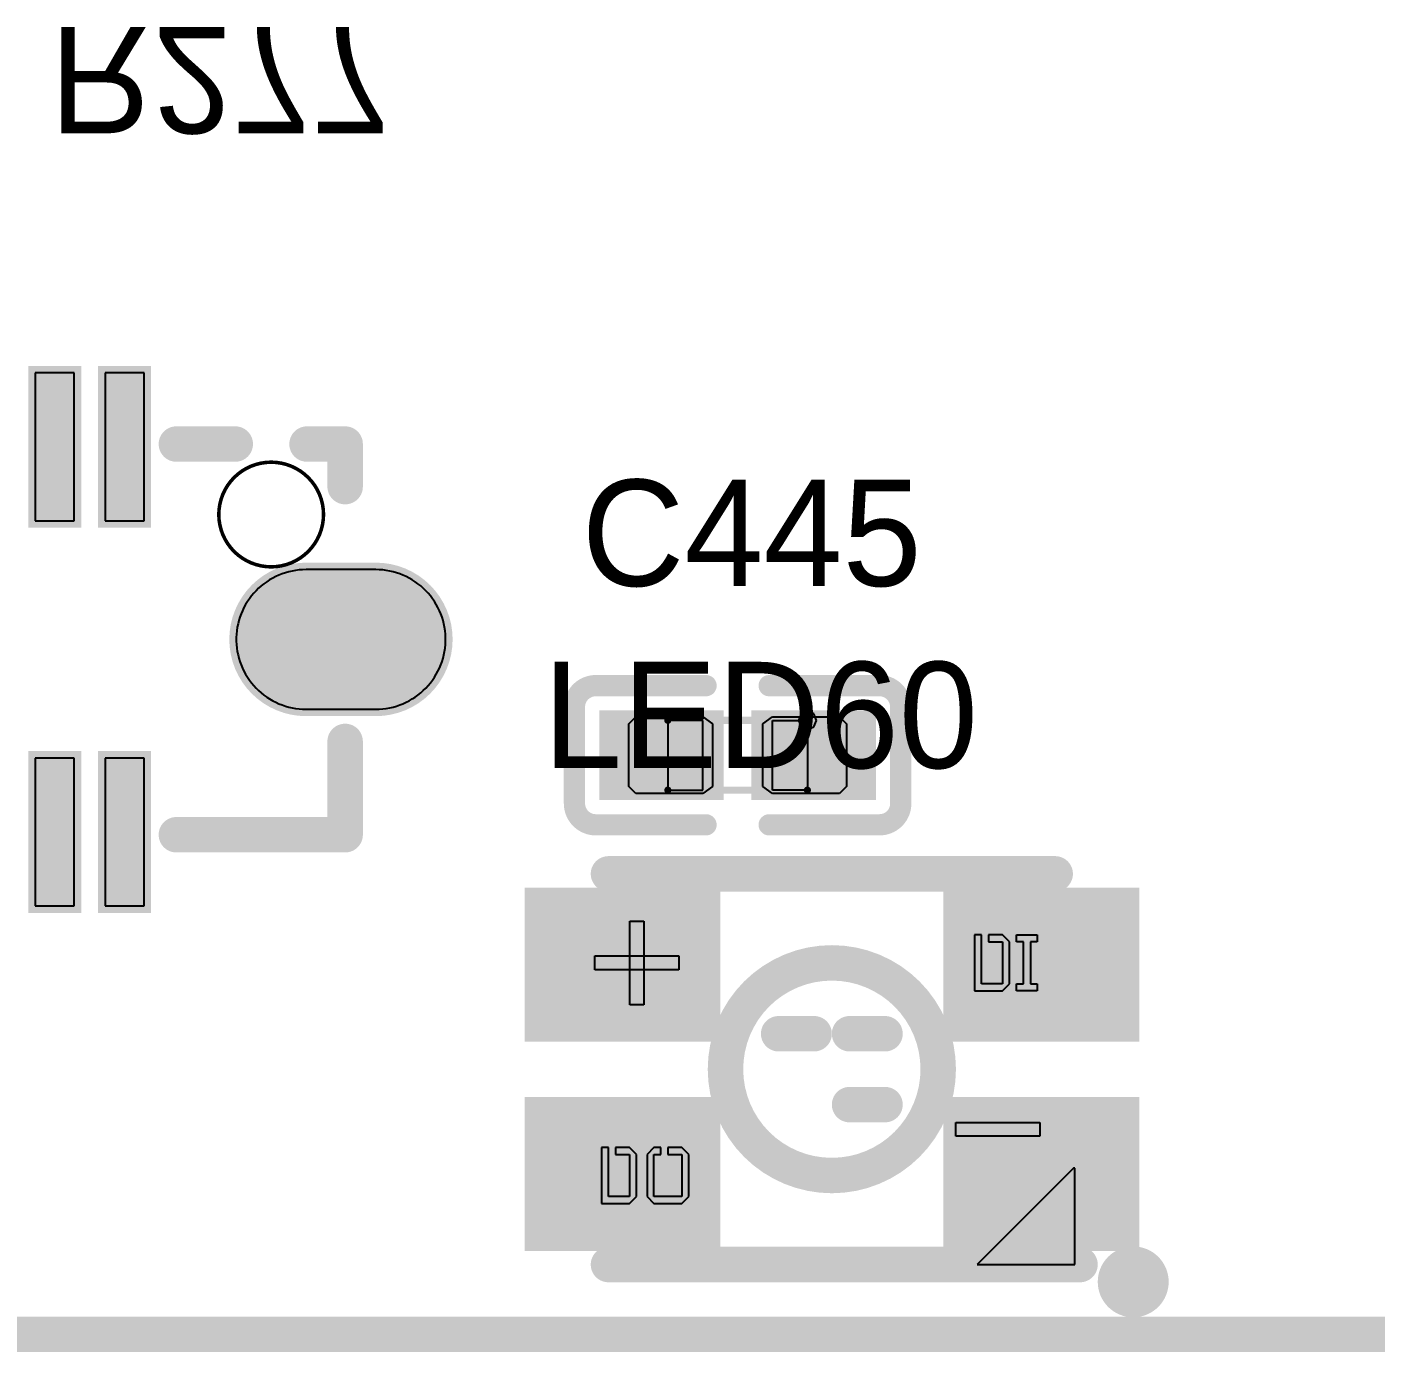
# Model space of a CAD drawing. Header units: millimetres. Extents: x 892 to 1144, y 1011 to 1123.
# Drawn here: x 1064.28 to 1073.94, y 1023.4 to 1032.89 of the extents above; entities that cross this region are included whole.
import ezdxf

# ---------------------------------------------------------------- set-up
doc = ezdxf.new("R2010")
doc.units = ezdxf.units.MM
for name, color, linetype in [('BottomLayer', 5, 'Continuous'), ('BottomOverlay', 54, 'Continuous'), ('BottomSolder', 6, 'Continuous'), ('KeepOutLayer', 6, 'Continuous'), ('Mechanical15', 56, 'Continuous'), ('Mechanical6', 56, 'Continuous'), ('MultiLayer', 9, 'Continuous'), ('TopLayer', 1, 'Continuous'), ('TopOverlay', 2, 'Continuous'), ('TopPaste', 8, 'Continuous'), ('TopSolder', 216, 'Continuous')]:
    doc.layers.add(name, color=color, linetype=linetype)

msp = doc.modelspace()

# ---------------------------------------------------------------- linework, layer by layer
at = {"layer": 'BottomLayer', "const_width": 1}
msp.add_lwpolyline([(1066.7835, 1028.5052), (1066.2835, 1028.5052)], dxfattribs=at)
at = {"layer": 'BottomLayer', "const_width": 0.5}
for points in [[(1066.0335, 1028.5052, 1), (1066.5335, 1028.5052, 1)], [(1066.5335, 1028.5052, 1), (1067.0335, 1028.5052, 1)]]:
    msp.add_lwpolyline(points, format="xyb", close=True, dxfattribs=at)
at = {"layer": 'BottomSolder', "const_width": 1.1}
msp.add_lwpolyline([(1066.7835, 1028.5052), (1066.2835, 1028.5052)], dxfattribs=at)
at = {"layer": 'BottomSolder', "const_width": 0.55}
for points in [[(1066.0085, 1028.5052, 1), (1066.5585, 1028.5052, 1)], [(1066.5085, 1028.5052, 1), (1067.0585, 1028.5052, 1)]]:
    msp.add_lwpolyline(points, format="xyb", close=True, dxfattribs=at)
at = {"layer": 'KeepOutLayer'}
for points, const_width in [([(1066.4085, 1029.4001, 1), (1065.6585, 1029.4001, 1)], 0.0254), ([(1065.6521, 1029.4001, 1), (1065.6648, 1029.4001, 1)], 0.0127), ([(1066.4021, 1029.4001, 1), (1066.4148, 1029.4001, 1)], 0.0127)]:
    msp.add_lwpolyline(points, format="xyb", close=True, dxfattribs=dict(at, const_width=const_width))
at = {"layer": 'KeepOutLayer', "const_width": 0.1}
msp.add_lwpolyline([(1032.725, 1023.525), (1123.925, 1023.525)], dxfattribs=at)
at = {"layer": 'Mechanical15'}
for p, q in [((1069.125, 1027.925), (1068.875, 1027.925)), ((1068.875, 1027.925), (1068.875, 1027.425)), ((1069.125, 1027.425), (1069.125, 1027.925)), ((1069.625, 1027.925), (1069.875, 1027.925)), ((1069.625, 1027.425), (1069.625, 1027.925)), ((1069.8291, 1027.9709), (1069.8101, 1027.925)), ((1069.8101, 1027.925), (1069.8101, 1027.925)), ((1069.8101, 1027.925), (1069.8291, 1027.8791)), ((1069.875, 1027.99), (1069.8291, 1027.9709)), ((1069.9209, 1027.9709), (1069.875, 1027.99)), ((1069.875, 1027.925), (1069.875, 1027.425)), ((1069.9399, 1027.925), (1069.9209, 1027.9709)), ((1069.9209, 1027.8791), (1069.9399, 1027.925)), ((1069.9399, 1027.925), (1069.9399, 1027.925)), ((1069.8291, 1027.8791), (1069.875, 1027.8601)), ((1069.875, 1027.8601), (1069.9209, 1027.8791)), ((1068.875, 1027.425), (1069.125, 1027.425)), ((1069.875, 1027.425), (1069.625, 1027.425))]:
    msp.add_line(p, q, dxfattribs=at)
at = {"layer": 'Mechanical15', "const_width": 0.0508}
for points in [[(1068.875, 1027.925), (1069.875, 1027.925)], [(1068.875, 1027.425), (1068.875, 1027.925)], [(1069.875, 1027.425), (1069.875, 1027.925)], [(1068.875, 1027.425), (1069.875, 1027.425)]]:
    msp.add_lwpolyline(points, dxfattribs=at)
at = {"layer": 'Mechanical15', "const_width": 0.0254}
for points in [[(1068.8623, 1027.925, 1), (1068.8877, 1027.925, 1)], [(1068.8623, 1027.925, 1), (1068.8877, 1027.925, 1)], [(1069.8623, 1027.925, 1), (1069.8877, 1027.925, 1)], [(1069.8623, 1027.925, 1), (1069.8877, 1027.925, 1)], [(1068.8623, 1027.425, 1), (1068.8877, 1027.425, 1)], [(1068.8623, 1027.425, 1), (1068.8877, 1027.425, 1)], [(1069.8623, 1027.425, 1), (1069.8877, 1027.425, 1)], [(1069.8623, 1027.425, 1), (1069.8877, 1027.425, 1)]]:
    msp.add_lwpolyline(points, format="xyb", close=True, dxfattribs=at)
at = {"layer": 'Mechanical6'}
for p, q in [((1068.603, 1025.887), (1068.6031, 1026.487)), ((1068.6031, 1026.487), (1068.7029, 1026.487)), ((1068.7029, 1026.487), (1068.7029, 1025.8871)), ((1071.122, 1026.387), (1071.072, 1026.387)), ((1071.072, 1026.387), (1071.072, 1025.9869)), ((1071.122, 1026.0369), (1071.122, 1026.387)), ((1071.272, 1026.387), (1071.172, 1026.387)), ((1071.172, 1026.387), (1071.172, 1026.3369)), ((1071.322, 1026.337), (1071.272, 1026.387)), ((1071.372, 1026.337), (1071.372, 1026.387)), ((1071.372, 1026.387), (1071.522, 1026.387)), ((1071.522, 1026.387), (1071.522, 1026.337)), ((1071.172, 1026.3369), (1071.272, 1026.3369)), ((1071.272, 1026.3369), (1071.272, 1026.0369)), ((1071.322, 1026.0369), (1071.322, 1026.337)), ((1071.422, 1026.337), (1071.372, 1026.337)), ((1071.422, 1026.037), (1071.422, 1026.337)), ((1071.522, 1026.337), (1071.472, 1026.337)), ((1071.472, 1026.337), (1071.472, 1026.037)), ((1068.353, 1026.137), (1068.353, 1026.237)), ((1068.353, 1026.237), (1068.953, 1026.237)), ((1068.953, 1026.237), (1068.953, 1026.137)), ((1068.953, 1026.137), (1068.353, 1026.137)), ((1071.072, 1025.9869), (1071.272, 1025.9869)), ((1071.272, 1026.0369), (1071.122, 1026.0369)), ((1071.272, 1025.9869), (1071.322, 1026.0369)), ((1071.372, 1025.987), (1071.372, 1026.037)), ((1071.372, 1026.037), (1071.422, 1026.037)), ((1071.522, 1025.987), (1071.372, 1025.987)), ((1071.472, 1026.037), (1071.522, 1026.037)), ((1071.522, 1026.037), (1071.522, 1025.987)), ((1068.7029, 1025.8871), (1068.603, 1025.887)), ((1070.939, 1024.944), (1070.939, 1025.044)), ((1070.939, 1025.044), (1071.539, 1025.044)), ((1071.539, 1025.044), (1071.539, 1024.944)), ((1071.539, 1024.944), (1070.939, 1024.944)), ((1068.451, 1024.863), (1068.401, 1024.863)), ((1068.401, 1024.863), (1068.401, 1024.463)), ((1068.451, 1024.513), (1068.451, 1024.863)), ((1068.601, 1024.863), (1068.501, 1024.863)), ((1068.501, 1024.863), (1068.501, 1024.813)), ((1068.651, 1024.813), (1068.601, 1024.863)), ((1068.7759, 1024.863), (1068.7259, 1024.813)), ((1068.8259, 1024.863), (1068.7759, 1024.863)), ((1068.8259, 1024.813), (1068.8259, 1024.863)), ((1068.9759, 1024.863), (1068.8759, 1024.863)), ((1068.8759, 1024.863), (1068.8759, 1024.813)), ((1069.0259, 1024.813), (1068.9759, 1024.863)), ((1068.501, 1024.813), (1068.601, 1024.813)), ((1068.601, 1024.813), (1068.601, 1024.513)), ((1068.651, 1024.513), (1068.651, 1024.813)), ((1068.7259, 1024.813), (1068.7259, 1024.513)), ((1068.7759, 1024.513), (1068.7759, 1024.813)), ((1068.7759, 1024.813), (1068.8259, 1024.813)), ((1068.8759, 1024.813), (1068.9759, 1024.813)), ((1068.9759, 1024.813), (1068.9759, 1024.513)), ((1069.0259, 1024.513), (1069.0259, 1024.813)), ((1071.7802, 1024.7148), (1071.0902, 1024.0249)), ((1071.7902, 1024.7148), (1071.7802, 1024.7148)), ((1071.7902, 1024.0249), (1071.7902, 1024.7148)), ((1068.401, 1024.463), (1068.601, 1024.463)), ((1068.601, 1024.513), (1068.451, 1024.513)), ((1068.601, 1024.463), (1068.651, 1024.513)), ((1068.7259, 1024.513), (1068.7259, 1024.513)), ((1068.7259, 1024.513), (1068.7759, 1024.463)), ((1068.9759, 1024.513), (1068.7759, 1024.513)), ((1068.7759, 1024.463), (1068.9759, 1024.463)), ((1068.9759, 1024.463), (1069.0259, 1024.513)), ((1071.0902, 1024.0249), (1071.7902, 1024.0249))]:
    msp.add_line(p, q, dxfattribs=at)
at = {"layer": 'MultiLayer', "const_width": 1}
msp.add_lwpolyline([(1066.7835, 1028.5052), (1066.2835, 1028.5052)], dxfattribs=at)
at = {"layer": 'MultiLayer', "const_width": 0.5}
for points in [[(1066.0335, 1028.5052, 1), (1066.5335, 1028.5052, 1)], [(1066.5335, 1028.5052, 1), (1067.0335, 1028.5052, 1)]]:
    msp.add_lwpolyline(points, format="xyb", close=True, dxfattribs=at)
at = {"layer": 'TopLayer', "const_width": 1}
msp.add_lwpolyline([(1066.7835, 1028.5052), (1066.2835, 1028.5052)], dxfattribs=at)
at = {"layer": 'TopLayer', "const_width": 0.5}
for points in [[(1066.0335, 1028.5052, 1), (1066.5335, 1028.5052, 1)], [(1066.5335, 1028.5052, 1), (1067.0335, 1028.5052, 1)]]:
    msp.add_lwpolyline(points, format="xyb", close=True, dxfattribs=at)
at = {"layer": 'TopLayer'}
for points in [[(1064.6235, 1030.4152), (1064.3435, 1030.4152), (1064.6235, 1029.3552), (1064.3435, 1029.3552)], [(1065.1234, 1030.4152), (1064.8434, 1030.4152), (1065.1234, 1029.3552), (1064.8434, 1029.3552)], [(1069.225, 1027.945), (1068.4349, 1027.945), (1069.225, 1027.405), (1068.4349, 1027.405)], [(1070.3151, 1027.945), (1069.525, 1027.945), (1070.3151, 1027.405), (1069.525, 1027.405)], [(1064.6235, 1027.6551), (1064.3435, 1027.6551), (1064.6235, 1026.5951), (1064.3435, 1026.5951)], [(1065.1234, 1027.6551), (1064.8434, 1027.6551), (1065.1234, 1026.5951), (1064.8434, 1026.5951)], [(1069.15, 1026.6251), (1067.95, 1026.6251), (1069.15, 1025.7251), (1067.95, 1025.7251)], [(1072.15, 1026.6251), (1070.95, 1026.6251), (1072.15, 1025.7251), (1070.95, 1025.7251)], [(1069.15, 1025.1249), (1067.95, 1025.1249), (1069.15, 1024.2249), (1067.95, 1024.2249)], [(1072.15, 1025.1249), (1070.95, 1025.1249), (1072.15, 1024.2249), (1070.95, 1024.2249)]]:
    msp.add_solid(points, dxfattribs=at)
at = {"layer": 'TopOverlay'}
for points, const_width in [([(1065.3546, 1029.9051), (1065.7764, 1029.9051)], 0.254), ([(1066.2905, 1029.9051), (1066.5635, 1029.9051)], 0.254), ([(1066.5635, 1029.5999), (1066.5635, 1029.9051)], 0.254), ([(1068.3587, 1028.1736), (1069.1488, 1028.1736)], 0.1524), ([(1069.6012, 1028.1736), (1070.3913, 1028.1736)], 0.1524), ([(1068.2063, 1027.3288), (1068.2063, 1028.0212)], 0.1524), ([(1070.5437, 1027.3288), (1070.5437, 1028.0212)], 0.1524), ([(1066.5635, 1027.1052), (1066.5635, 1027.774)], 0.254), ([(1065.3546, 1027.1052), (1066.5635, 1027.1052)], 0.254), ([(1068.3587, 1027.1764), (1069.1488, 1027.1764)], 0.1524), ([(1069.6012, 1027.1764), (1070.3913, 1027.1764)], 0.1524), ([(1068.45, 1026.825), (1071.65, 1026.825)], 0.254), ([(1069.669, 1025.6791), (1069.923, 1025.6791)], 0.254), ([(1070.177, 1025.6791), (1070.431, 1025.6791)], 0.254), ([(1070.177, 1025.1711), (1070.431, 1025.1711)], 0.254), ([(1068.45, 1024.0251), (1071.65, 1024.0251)], 0.254), ([(1071.65, 1024.0251), (1071.828, 1024.0251)], 0.254), ([(925.275, 1023.525), (1143.625, 1023.525)], 0.254)]:
    msp.add_lwpolyline(points, dxfattribs=dict(at, const_width=const_width))
for points, const_width in [([(1065.2911, 1029.9051, 1), (1065.4181, 1029.9051, 1)], 0.127), ([(1065.7129, 1029.9051, 1), (1065.8399, 1029.9051, 1)], 0.127), ([(1066.227, 1029.9051, 1), (1066.354, 1029.9051, 1)], 0.127), ([(1066.5, 1029.9051, 1), (1066.627, 1029.9051, 1)], 0.127), ([(1066.5, 1029.9051, 1), (1066.627, 1029.9051, 1)], 0.127), ([(1066.5, 1029.5999, 1), (1066.627, 1029.5999, 1)], 0.127), ([(1068.3206, 1028.1736, 1), (1068.3968, 1028.1736, 1)], 0.0762), ([(1068.3206, 1028.1736, 1), (1068.3968, 1028.1736, 1)], 0.0762), ([(1069.1107, 1028.1736, 1), (1069.1869, 1028.1736, 1)], 0.0762), ([(1069.5631, 1028.1736, 1), (1069.6393, 1028.1736, 1)], 0.0762), ([(1070.3532, 1028.1736, 1), (1070.4294, 1028.1736, 1)], 0.0762), ([(1070.3532, 1028.1736, 1), (1070.4294, 1028.1736, 1)], 0.0762), ([(1068.1682, 1028.0212, 1), (1068.2444, 1028.0212, 1)], 0.0762), ([(1068.1682, 1028.0212, 1), (1068.2444, 1028.0212, 1)], 0.0762), ([(1070.5056, 1028.0212, 1), (1070.5818, 1028.0212, 1)], 0.0762), ([(1070.5056, 1028.0212, 1), (1070.5818, 1028.0212, 1)], 0.0762), ([(1066.5, 1027.774, 1), (1066.627, 1027.774, 1)], 0.127), ([(1068.1682, 1027.3288, 1), (1068.2444, 1027.3288, 1)], 0.0762), ([(1068.1682, 1027.3288, 1), (1068.2444, 1027.3288, 1)], 0.0762), ([(1070.5056, 1027.3288, 1), (1070.5818, 1027.3288, 1)], 0.0762), ([(1070.5056, 1027.3288, 1), (1070.5818, 1027.3288, 1)], 0.0762), ([(1065.2911, 1027.1052, 1), (1065.4181, 1027.1052, 1)], 0.127), ([(1066.5, 1027.1052, 1), (1066.627, 1027.1052, 1)], 0.127), ([(1066.5, 1027.1052, 1), (1066.627, 1027.1052, 1)], 0.127), ([(1068.3206, 1027.1764, 1), (1068.3968, 1027.1764, 1)], 0.0762), ([(1068.3206, 1027.1764, 1), (1068.3968, 1027.1764, 1)], 0.0762), ([(1069.1107, 1027.1764, 1), (1069.1869, 1027.1764, 1)], 0.0762), ([(1069.5631, 1027.1764, 1), (1069.6393, 1027.1764, 1)], 0.0762), ([(1070.3532, 1027.1764, 1), (1070.4294, 1027.1764, 1)], 0.0762), ([(1070.3532, 1027.1764, 1), (1070.4294, 1027.1764, 1)], 0.0762), ([(1068.3865, 1026.825, 1), (1068.5135, 1026.825, 1)], 0.127), ([(1071.5865, 1026.825, 1), (1071.7135, 1026.825, 1)], 0.127), ([(1070.8121, 1025.425, 1), (1069.2881, 1025.425, 1)], 0.254), ([(1069.6055, 1025.6791, 1), (1069.7325, 1025.6791, 1)], 0.127), ([(1069.8595, 1025.6791, 1), (1069.9865, 1025.6791, 1)], 0.127), ([(1070.1135, 1025.6791, 1), (1070.2405, 1025.6791, 1)], 0.127), ([(1070.3675, 1025.6791, 1), (1070.4945, 1025.6791, 1)], 0.127), ([(1069.2246, 1025.425, 1), (1069.3516, 1025.425, 1)], 0.127), ([(1070.7486, 1025.425, 1), (1070.8756, 1025.425, 1)], 0.127), ([(1070.1135, 1025.1711, 1), (1070.2405, 1025.1711, 1)], 0.127), ([(1070.3675, 1025.1711, 1), (1070.4945, 1025.1711, 1)], 0.127), ([(1068.3865, 1024.0251, 1), (1068.5135, 1024.0251, 1)], 0.127), ([(1071.5865, 1024.0251, 1), (1071.7135, 1024.0251, 1)], 0.127), ([(1071.5865, 1024.0251, 1), (1071.7135, 1024.0251, 1)], 0.127), ([(1071.7645, 1024.0251, 1), (1071.8915, 1024.0251, 1)], 0.127), ([(1072.336, 1023.901, 1), (1072.082, 1023.901, 1)], 0.254), ([(1072.0185, 1023.901, 1), (1072.1455, 1023.901, 1)], 0.127), ([(1072.2725, 1023.901, 1), (1072.3995, 1023.901, 1)], 0.127)]:
    msp.add_lwpolyline(points, format="xyb", close=True, dxfattribs=dict(at, const_width=const_width))
at = {"layer": 'TopOverlay', "const_width": 0.1524}
for points in [[(1068.2063, 1028.0212, -0.414214), (1068.3587, 1028.1736)], [(1070.3913, 1028.1736, -0.414214), (1070.5437, 1028.0212)], [(1068.3587, 1027.1764, -0.414214), (1068.2063, 1027.3288)], [(1070.5437, 1027.3288, -0.414214), (1070.3913, 1027.1764)]]:
    msp.add_lwpolyline(points, format="xyb", dxfattribs=at)
at = {"layer": 'TopPaste'}
for p, q in [((1064.6235, 1030.4152), (1064.3435, 1030.4152)), ((1064.3435, 1030.4152), (1064.3435, 1029.3552)), ((1064.6235, 1029.3552), (1064.6235, 1030.4152)), ((1065.1234, 1030.4152), (1064.8434, 1030.4152)), ((1064.8434, 1030.4152), (1064.8434, 1029.3552)), ((1065.1234, 1029.3552), (1065.1234, 1030.4152)), ((1064.3435, 1029.3552), (1064.6235, 1029.3552)), ((1064.8434, 1029.3552), (1065.1234, 1029.3552)), ((1066.1125, 1028.975), (1066.0893, 1028.9659)), ((1066.1361, 1028.9829), (1066.1125, 1028.975)), ((1066.1601, 1028.9897), (1066.1361, 1028.9829)), ((1066.1844, 1028.9952), (1066.1601, 1028.9897)), ((1066.209, 1028.9996), (1066.1844, 1028.9952)), ((1066.2337, 1029.0027), (1066.209, 1028.9996)), ((1066.2586, 1029.0045), (1066.2337, 1029.0027)), ((1066.2835, 1029.0051), (1066.2586, 1029.0045)), ((1066.7835, 1029.0051), (1066.2835, 1029.0051)), ((1066.8084, 1029.0045), (1066.7835, 1029.0051)), ((1066.8333, 1029.0027), (1066.8084, 1029.0045)), ((1066.858, 1028.9996), (1066.8333, 1029.0027)), ((1066.8826, 1028.9952), (1066.858, 1028.9996)), ((1066.9068, 1028.9897), (1066.8826, 1028.9952)), ((1066.9309, 1028.9829), (1066.9068, 1028.9897)), ((1066.9545, 1028.975), (1066.9309, 1028.9829)), ((1066.9777, 1028.9659), (1066.9545, 1028.975)), ((1065.9621, 1028.8882), (1065.9434, 1028.8717)), ((1065.9816, 1028.9037), (1065.9621, 1028.8882)), ((1066.0018, 1028.9183), (1065.9816, 1028.9037)), ((1066.0228, 1028.9318), (1066.0018, 1028.9183)), ((1066.0444, 1028.9443), (1066.0228, 1028.9318)), ((1066.0665, 1028.9556), (1066.0444, 1028.9443)), ((1066.0893, 1028.9659), (1066.0665, 1028.9556)), ((1067.0004, 1028.9556), (1066.9777, 1028.9659)), ((1067.0226, 1028.9443), (1067.0004, 1028.9556)), ((1067.0442, 1028.9318), (1067.0226, 1028.9443)), ((1067.0651, 1028.9183), (1067.0442, 1028.9318)), ((1067.0854, 1028.9037), (1067.0651, 1028.9183)), ((1067.1049, 1028.8882), (1067.0854, 1028.9037)), ((1067.1236, 1028.8717), (1067.1049, 1028.8882)), ((1065.8635, 1028.7764), (1065.8505, 1028.7551)), ((1065.8775, 1028.797), (1065.8635, 1028.7764)), ((1065.8926, 1028.8169), (1065.8775, 1028.797)), ((1065.9086, 1028.836), (1065.8926, 1028.8169)), ((1065.9255, 1028.8543), (1065.9086, 1028.836)), ((1065.9434, 1028.8717), (1065.9255, 1028.8543)), ((1067.1414, 1028.8543), (1067.1236, 1028.8717)), ((1067.1584, 1028.836), (1067.1414, 1028.8543)), ((1067.1744, 1028.8169), (1067.1584, 1028.836)), ((1067.1894, 1028.797), (1067.1744, 1028.8169)), ((1067.2035, 1028.7764), (1067.1894, 1028.797)), ((1067.2165, 1028.7551), (1067.2035, 1028.7764)), ((1065.8181, 1028.6878), (1065.8095, 1028.6644)), ((1065.8277, 1028.7108), (1065.8181, 1028.6878)), ((1065.8385, 1028.7333), (1065.8277, 1028.7108)), ((1065.8505, 1028.7551), (1065.8385, 1028.7333)), ((1067.2284, 1028.7333), (1067.2165, 1028.7551)), ((1067.2392, 1028.7108), (1067.2284, 1028.7333)), ((1067.2489, 1028.6878), (1067.2392, 1028.7108)), ((1067.2574, 1028.6644), (1067.2489, 1028.6878)), ((1065.7911, 1028.592), (1065.7874, 1028.5673)), ((1065.796, 1028.6164), (1065.7911, 1028.592)), ((1065.8022, 1028.6406), (1065.796, 1028.6164)), ((1065.8095, 1028.6644), (1065.8022, 1028.6406)), ((1067.2648, 1028.6406), (1067.2574, 1028.6644)), ((1067.2709, 1028.6164), (1067.2648, 1028.6406)), ((1067.2759, 1028.592), (1067.2709, 1028.6164)), ((1067.2796, 1028.5673), (1067.2759, 1028.592)), ((1065.7849, 1028.5425), (1065.7836, 1028.5176)), ((1065.7836, 1028.5176), (1065.7836, 1028.4927)), ((1065.7836, 1028.4927), (1065.7849, 1028.4678)), ((1065.7874, 1028.5673), (1065.7849, 1028.5425)), ((1067.2821, 1028.5425), (1067.2796, 1028.5673)), ((1067.2833, 1028.5176), (1067.2821, 1028.5425)), ((1067.2821, 1028.4678), (1067.2833, 1028.4927)), ((1067.2833, 1028.4927), (1067.2833, 1028.5176)), ((1065.7849, 1028.4678), (1065.7874, 1028.443)), ((1065.7874, 1028.443), (1065.7911, 1028.4183)), ((1065.7911, 1028.4183), (1065.796, 1028.3939)), ((1065.796, 1028.3939), (1065.8022, 1028.3697)), ((1067.2648, 1028.3697), (1067.2709, 1028.3939)), ((1067.2709, 1028.3939), (1067.2759, 1028.4183)), ((1067.2759, 1028.4183), (1067.2796, 1028.443)), ((1067.2796, 1028.443), (1067.2821, 1028.4678)), ((1065.8022, 1028.3697), (1065.8095, 1028.3459)), ((1065.8095, 1028.3459), (1065.8181, 1028.3225)), ((1065.8181, 1028.3225), (1065.8277, 1028.2995)), ((1065.8277, 1028.2995), (1065.8385, 1028.277)), ((1067.2284, 1028.277), (1067.2392, 1028.2995)), ((1067.2392, 1028.2995), (1067.2489, 1028.3225)), ((1067.2489, 1028.3225), (1067.2574, 1028.3459)), ((1067.2574, 1028.3459), (1067.2648, 1028.3697)), ((1065.8385, 1028.277), (1065.8505, 1028.2551)), ((1065.8505, 1028.2551), (1065.8635, 1028.2339)), ((1065.8635, 1028.2339), (1065.8775, 1028.2133)), ((1065.8775, 1028.2133), (1065.8926, 1028.1934)), ((1067.1744, 1028.1934), (1067.1894, 1028.2133)), ((1067.1894, 1028.2133), (1067.2035, 1028.2339)), ((1067.2035, 1028.2339), (1067.2165, 1028.2551)), ((1067.2165, 1028.2551), (1067.2284, 1028.277)), ((1065.8926, 1028.1934), (1065.9086, 1028.1743)), ((1065.9086, 1028.1743), (1065.9255, 1028.156)), ((1065.9255, 1028.156), (1065.9434, 1028.1386)), ((1065.9434, 1028.1386), (1065.9621, 1028.1221)), ((1065.9621, 1028.1221), (1065.9816, 1028.1066)), ((1065.9816, 1028.1066), (1066.0018, 1028.092)), ((1067.0651, 1028.092), (1067.0854, 1028.1066)), ((1067.0854, 1028.1066), (1067.1049, 1028.1221)), ((1067.1049, 1028.1221), (1067.1236, 1028.1386)), ((1067.1236, 1028.1386), (1067.1414, 1028.156)), ((1067.1414, 1028.156), (1067.1584, 1028.1743)), ((1067.1584, 1028.1743), (1067.1744, 1028.1934)), ((1066.0018, 1028.092), (1066.0228, 1028.0785)), ((1066.0228, 1028.0785), (1066.0444, 1028.066)), ((1066.0444, 1028.066), (1066.0665, 1028.0547)), ((1066.0665, 1028.0547), (1066.0893, 1028.0444)), ((1066.0893, 1028.0444), (1066.1125, 1028.0353)), ((1066.1125, 1028.0353), (1066.1361, 1028.0274)), ((1066.1361, 1028.0274), (1066.1601, 1028.0206)), ((1066.1601, 1028.0206), (1066.1844, 1028.0151)), ((1066.1844, 1028.0151), (1066.209, 1028.0107)), ((1066.209, 1028.0107), (1066.2337, 1028.0076)), ((1066.2337, 1028.0076), (1066.2586, 1028.0058)), ((1066.2586, 1028.0058), (1066.2835, 1028.0051)), ((1066.2835, 1028.0051), (1066.7835, 1028.0051)), ((1066.7835, 1028.0051), (1066.8084, 1028.0058)), ((1066.8084, 1028.0058), (1066.8333, 1028.0076)), ((1066.8333, 1028.0076), (1066.858, 1028.0107)), ((1066.858, 1028.0107), (1066.8826, 1028.0151)), ((1066.8826, 1028.0151), (1066.9068, 1028.0206)), ((1066.9068, 1028.0206), (1066.9309, 1028.0274)), ((1066.9309, 1028.0274), (1066.9545, 1028.0353)), ((1066.9545, 1028.0353), (1066.9777, 1028.0444)), ((1066.9777, 1028.0444), (1067.0004, 1028.0547)), ((1067.0004, 1028.0547), (1067.0226, 1028.066)), ((1067.0226, 1028.066), (1067.0442, 1028.0785)), ((1067.0442, 1028.0785), (1067.0651, 1028.092)), ((1068.595, 1027.9), (1068.645, 1027.95)), ((1068.645, 1027.95), (1069.125, 1027.95)), ((1069.125, 1027.95), (1069.195, 1027.9)), ((1069.555, 1027.9), (1069.625, 1027.95)), ((1069.625, 1027.95), (1070.105, 1027.95)), ((1070.105, 1027.95), (1070.155, 1027.9)), ((1068.595, 1027.45), (1068.595, 1027.9)), ((1069.195, 1027.9), (1069.195, 1027.45)), ((1069.555, 1027.45), (1069.555, 1027.9)), ((1070.155, 1027.9), (1070.155, 1027.45)), ((1064.6235, 1027.6551), (1064.3435, 1027.6551)), ((1064.3435, 1027.6551), (1064.3435, 1026.5951)), ((1064.6235, 1026.5951), (1064.6235, 1027.6551)), ((1065.1234, 1027.6551), (1064.8434, 1027.6551)), ((1064.8434, 1027.6551), (1064.8434, 1026.5951)), ((1065.1234, 1026.5951), (1065.1234, 1027.6551)), ((1068.645, 1027.4), (1068.595, 1027.45)), ((1069.195, 1027.45), (1069.125, 1027.4)), ((1069.625, 1027.4), (1069.555, 1027.45)), ((1070.155, 1027.45), (1070.105, 1027.4)), ((1069.125, 1027.4), (1068.645, 1027.4)), ((1070.105, 1027.4), (1069.625, 1027.4)), ((1064.3435, 1026.5951), (1064.6235, 1026.5951)), ((1064.8434, 1026.5951), (1065.1234, 1026.5951))]:
    msp.add_line(p, q, dxfattribs=at)
for points in [[(1069.225, 1027.945), (1068.4349, 1027.945), (1069.225, 1027.405), (1068.4349, 1027.405)], [(1070.3151, 1027.945), (1069.525, 1027.945), (1070.3151, 1027.405), (1069.525, 1027.405)], [(1069.15, 1026.6251), (1067.95, 1026.6251), (1069.15, 1025.7251), (1067.95, 1025.7251)], [(1072.15, 1026.6251), (1070.95, 1026.6251), (1072.15, 1025.7251), (1070.95, 1025.7251)], [(1069.15, 1025.1249), (1067.95, 1025.1249), (1069.15, 1024.2249), (1067.95, 1024.2249)], [(1072.15, 1025.1249), (1070.95, 1025.1249), (1072.15, 1024.2249), (1070.95, 1024.2249)]]:
    msp.add_solid(points, dxfattribs=at)
at = {"layer": 'TopSolder', "const_width": 1.1}
msp.add_lwpolyline([(1066.7835, 1028.5052), (1066.2835, 1028.5052)], dxfattribs=at)
at = {"layer": 'TopSolder', "const_width": 0.55}
for points in [[(1066.0085, 1028.5052, 1), (1066.5585, 1028.5052, 1)], [(1066.5085, 1028.5052, 1), (1067.0585, 1028.5052, 1)]]:
    msp.add_lwpolyline(points, format="xyb", close=True, dxfattribs=at)
at = {"layer": 'TopSolder'}
for points in [[(1064.6736, 1030.4652), (1064.2935, 1030.4652), (1064.6736, 1029.3052), (1064.2935, 1029.3052)], [(1065.1734, 1030.4652), (1064.7934, 1030.4652), (1065.1734, 1029.3052), (1064.7934, 1029.3052)], [(1069.2758, 1027.9958), (1068.3841, 1027.9958), (1069.2758, 1027.3542), (1068.3841, 1027.3542)], [(1070.3659, 1027.9958), (1069.4742, 1027.9958), (1070.3659, 1027.3542), (1069.4742, 1027.3542)], [(1064.6736, 1027.7051), (1064.2935, 1027.7051), (1064.6736, 1026.5451), (1064.2935, 1026.5451)], [(1065.1734, 1027.7051), (1064.7934, 1027.7051), (1065.1734, 1026.5451), (1064.7934, 1026.5451)], [(1069.2516, 1026.7267), (1067.8484, 1026.7267), (1069.2516, 1025.6235), (1067.8484, 1025.6235)], [(1072.2516, 1026.7267), (1070.8484, 1026.7267), (1072.2516, 1025.6235), (1070.8484, 1025.6235)], [(1069.2516, 1025.2265), (1067.8484, 1025.2265), (1069.2516, 1024.1233), (1067.8484, 1024.1233)], [(1072.2516, 1025.2265), (1070.8484, 1025.2265), (1072.2516, 1024.1233), (1070.8484, 1024.1233)]]:
    msp.add_solid(points, dxfattribs=at)

# ---------------------------------------------------------------- texts
at = {"layer": 'BottomOverlay', "text_generation_flag": 2}
msp.add_text('R277', height=0.762, rotation=180, dxfattribs=at).set_placement((1064.447, 1032.8942))
at = {"layer": 'TopOverlay'}
for s, p in [('C445', (1068.2576, 1028.8878)), ('LED60', (1067.9814, 1027.5824))]:
    msp.add_text(s, height=0.762, dxfattribs=at).set_placement(p)

doc.saveas('drawing.dxf')
